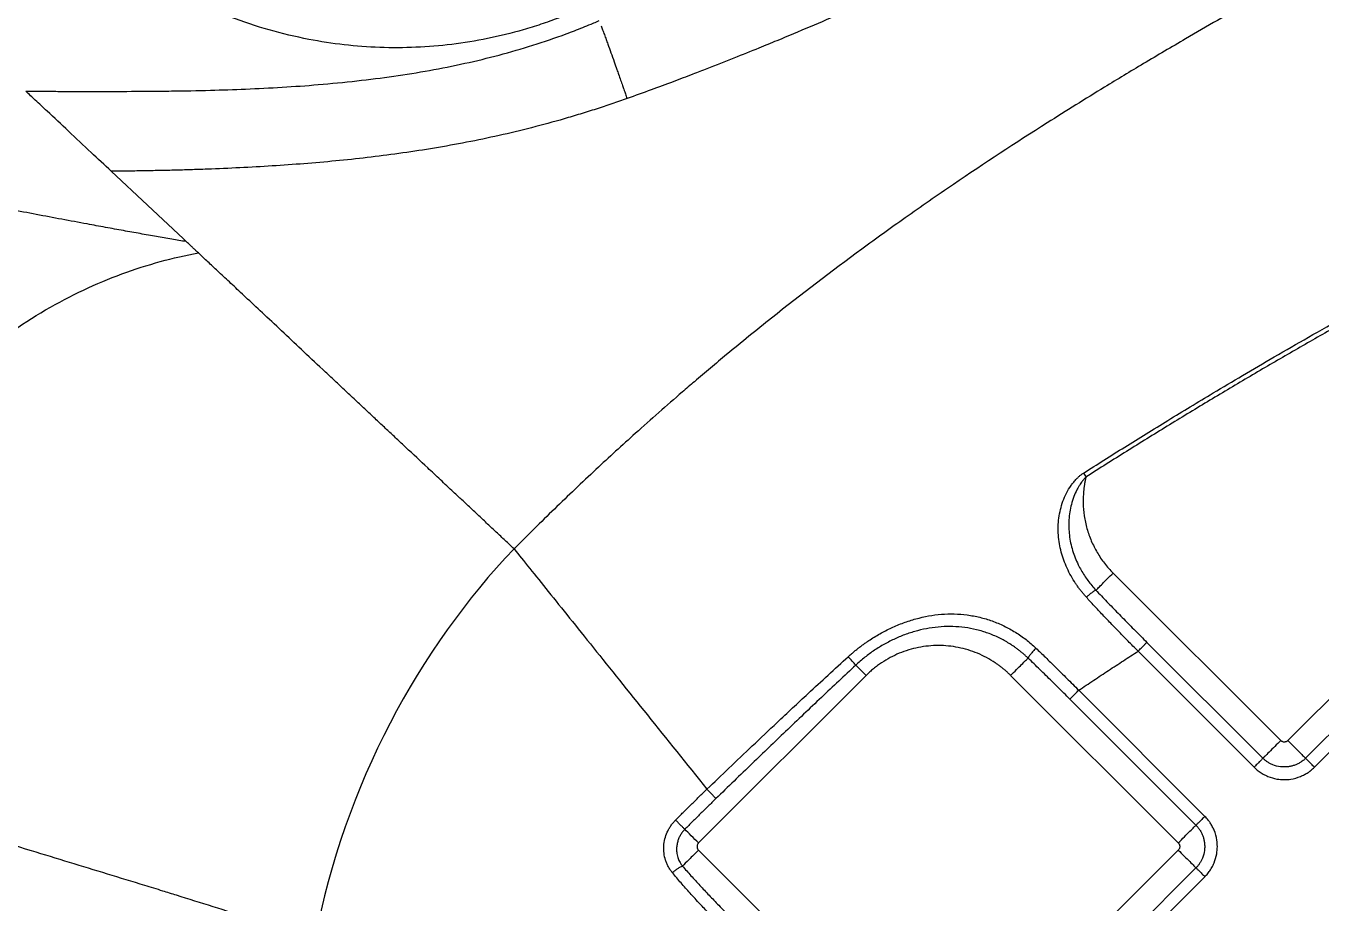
# Model space of a CAD drawing. Extents: x 526 to 610, y 679 to 808.
# Drawn here: x 559.03 to 564.12, y 729.41 to 732.86 of the extents above; entities that cross this region are included whole.
import ezdxf

# ---------------------------------------------------------------- set-up
doc = ezdxf.new("R2010")
doc.units = 0
doc.header["$MEASUREMENT"] = 0
doc.layers.add('1', color=4, linetype='Continuous')

# ---------------------------------------------------------------- blocks, each defined once
blk = doc.blocks.new('JETSETTER LX')
at = {"layer": '1', "color": 3, "linetype": 'Continuous', "lineweight": 25}
for p, q in [((37.8335, 33.1694), (37.1747, 33.8283)), ((38.5206, 33.8283), (37.8618, 33.1694)), ((37.9315, 33.0997), (38.5903, 33.7585)), ((37.9664, 33.0648), (38.6252, 33.7237)), ((37.3076, 33.5558), (37.7638, 33.0997)), ((37.2728, 33.521), (37.7289, 33.0648)), ((36.2038, 33.4256), (35.545, 32.7667)), ((36.772, 33.4256), (37.4308, 32.7667)), ((37.5354, 32.8713), (37.0394, 33.3673)), ((37.5005, 32.8365), (37.0046, 33.3324)), ((36.2038, 32.0796), (35.545, 32.7385)), ((37.4308, 32.7385), (36.772, 32.0796)), ((36.8417, 32.0099), (37.5005, 32.6687)), ((36.8765, 31.975), (37.5354, 32.6339))]:
    blk.add_line(p, q, dxfattribs=at)
at = {"layer": '1', "color": 3, "linetype": 'Continuous', "lineweight": 25, "flags": 128}
blk.add_lwpolyline([(33.2364, 35.4089), (33.3784, 35.2756), (33.5202, 35.1425)], dxfattribs=at)
at = {"layer": '1', "color": 3, "linetype": 'Continuous', "lineweight": 25}
for points, knots in [([(41.6935, 37.2366), (41.6756, 37.2366), (41.6392, 37.2366), (41.5836, 37.236), (41.5258, 37.235), (41.466, 37.2334), (41.4041, 37.2313), (41.34, 37.2285), (41.274, 37.2251), (41.2058, 37.2209), (41.1356, 37.216), (41.0633, 37.2101), (40.9889, 37.2034), (40.9125, 37.1956), (40.8341, 37.1868), (40.7537, 37.1768), (40.6712, 37.1656), (40.5868, 37.1531), (40.5005, 37.1393), (40.3973, 37.1214), (40.2101, 37.0858), (39.9748, 37.0325), (39.7085, 36.9599), (39.5106, 36.8978), (39.3473, 36.8421), (39.1776, 36.7809), (38.8963, 36.6715), (38.5756, 36.5288), (38.2832, 36.3837), (38.0742, 36.2743), (37.8833, 36.1704), (37.717, 36.0772), (37.5762, 35.997), (37.4462, 35.9219), (37.2978, 35.8344), (37.1162, 35.7247), (36.8654, 35.5686), (36.604, 35.3972), (36.3627, 35.2299), (36.1222, 35.0567), (35.8881, 34.8777), (35.6709, 34.7012), (35.5547, 34.6034), (35.435, 34.5006), (35.3053, 34.3862), (35.1655, 34.2581), (35.0597, 34.1584), (34.9786, 34.0805), (34.8986, 34.0024), (34.846, 33.9498), (34.8198, 33.9236)], [0, 0, 0, 0, 0.0068046, 0.0138746, 0.0212106, 0.0288131, 0.0366827, 0.0448198, 0.0532251, 0.061899, 0.0708419, 0.0800542, 0.0895365, 0.099289, 0.1093121, 0.1196062, 0.1301717, 0.1410087, 0.1521176, 0.1634988, 0.1809041, 0.2247318, 0.255387, 0.2860909, 0.3038225, 0.3211933, 0.3549197, 0.4189888, 0.4551443, 0.4797041, 0.5091953, 0.5382852, 0.5526586, 0.571217, 0.5957482, 0.6187021, 0.6525968, 0.7091888, 0.7389538, 0.7658947, 0.823716, 0.8531365, 0.8745894, 0.8827188, 0.9145092, 0.9418327, 0.9564942, 0.9710746, 0.985576, 1, 1, 1, 1]), ([(37.5699, 36.7083), (37.5679, 36.7073), (37.5599, 36.7035), (37.542, 36.695), (37.4968, 36.6734), (37.4354, 36.6441), (37.3585, 36.6074), (37.2165, 36.5397), (37.0162, 36.4443), (36.7315, 36.3104), (36.4349, 36.1739), (36.1756, 36.0589), (35.9826, 35.9762), (35.8733, 35.9305), (35.7734, 35.8895), (35.6817, 35.8525), (35.5951, 35.8183), (35.5154, 35.7875), (35.4425, 35.7598), (35.3562, 35.7277), (35.2958, 35.706), (35.2642, 35.6947)], [0, 0, 0, 0, 0.002756, 0.010584, 0.023485, 0.062472, 0.091603, 0.124974, 0.249974, 0.355922, 0.499985, 0.639094, 0.693782, 0.749988, 0.780123, 0.822218, 0.867459, 0.890801, 0.923775, 0.960176, 1, 1, 1, 1]), ([(35.1304, 36.0696), (35.1227, 36.066), (35.1075, 36.0589), (35.0846, 36.0486), (35.0619, 36.0387), (35.0392, 36.0292), (35.0167, 36.0202), (34.979, 36.0056), (34.9257, 35.9865), (34.8334, 35.9578), (34.7168, 35.9291), (34.5758, 35.9062), (34.434, 35.8945), (34.2458, 35.8938), (34.0517, 35.9159), (33.8567, 35.9626), (33.7178, 36.0088), (33.5951, 36.0602), (33.503, 36.1058), (33.4275, 36.1481), (33.368, 36.1844), (33.3098, 36.2229), (33.2566, 36.2611), (33.2082, 36.2983), (33.1645, 36.334), (33.1225, 36.3707), (33.0822, 36.4079), (33.0564, 36.4335), (33.0437, 36.4461)], [0, 0, 0, 0, 0.011211, 0.0223, 0.033265, 0.044105, 0.05482, 0.065411, 0.097749, 0.129879, 0.193534, 0.256817, 0.319175, 0.382149, 0.506516, 0.577375, 0.648077, 0.700687, 0.753874, 0.784435, 0.815463, 0.84636, 0.876983, 0.902258, 0.927235, 0.951889, 0.976168, 1, 1, 1, 1]), ([(32.9011, 35.7233), (32.9219, 35.7233), (32.9638, 35.7233), (33.0522, 35.7231), (33.1699, 35.7229), (33.3053, 35.723), (33.4077, 35.7237), (33.5109, 35.7249), (33.6214, 35.727), (33.7665, 35.7318), (33.9078, 35.7389), (34.0539, 35.7493), (34.2002, 35.7634), (34.393, 35.7879), (34.625, 35.8292), (34.8506, 35.8885), (35.0036, 35.9408), (35.0794, 35.9699), (35.1188, 35.986), (35.1405, 35.9951), (35.1513, 35.9998), (35.1551, 36.0014)], [0, 0, 0, 0, 0.0272634, 0.0549011, 0.115968, 0.1816187, 0.2323811, 0.2502741, 0.3169967, 0.3773734, 0.4405454, 0.5024813, 0.569465, 0.6333043, 0.7573199, 0.8781825, 0.9387073, 0.9692243, 0.9845757, 0.9945825, 1, 1, 1, 1]), ([(35.1626, 35.9806), (35.1645, 35.9755), (35.1686, 35.964), (35.1751, 35.9462), (35.1818, 35.9276), (35.1903, 35.9039), (35.2009, 35.8745), (35.2127, 35.8411), (35.2228, 35.8127), (35.2313, 35.7888), (35.2388, 35.7676), (35.2456, 35.7479), (35.251, 35.7328), (35.2547, 35.722), (35.2589, 35.7098), (35.262, 35.7008), (35.2642, 35.6947)], [0, 0, 0, 0, 0.054686, 0.121284, 0.189521, 0.252316, 0.372052, 0.5, 0.603418, 0.670131, 0.75, 0.824895, 0.875, 0.907083, 0.9365, 1, 1, 1, 1]), ([(33.2364, 35.4089), (33.2101, 35.4335), (33.1538, 35.4862), (33.0698, 35.5652), (32.9967, 35.6336), (32.9411, 35.6857), (32.9134, 35.7117), (32.9011, 35.7233)], [0, 0, 0, 0, 0.233991, 0.500001, 0.75, 0.888669, 1, 1, 1, 1]), ([(35.2642, 35.6947), (35.2542, 35.6912), (35.2344, 35.6841), (35.2042, 35.6738), (35.1736, 35.6635), (35.1325, 35.6501), (35.0803, 35.6337), (34.9537, 35.596), (34.8028, 35.5574), (34.6334, 35.5221), (34.5074, 35.4994), (34.3825, 35.4802), (34.2583, 35.464), (34.1343, 35.4505), (34.0099, 35.4394), (33.8848, 35.4303), (33.7584, 35.4229), (33.6513, 35.4182), (33.565, 35.4151), (33.4995, 35.4132), (33.4344, 35.4116), (33.38, 35.4105), (33.3363, 35.4098), (33.3043, 35.4094), (33.2707, 35.409), (33.2486, 35.4089), (33.2364, 35.4089)], [0, 0, 0, 0, 0.015629, 0.031255, 0.046858, 0.062514, 0.093601, 0.125021, 0.249805, 0.312295, 0.374815, 0.437332, 0.499859, 0.562389, 0.62492, 0.687433, 0.749936, 0.812456, 0.844374, 0.874966, 0.906782, 0.937487, 0.9524, 0.968739, 0.982799, 1, 1, 1, 1]), ([(33.5314, 35.132), (33.5124, 35.1352), (33.4733, 35.1419), (33.413, 35.1523), (33.3497, 35.1635), (33.2831, 35.1754), (33.2134, 35.188), (33.1328, 35.2029), (33.0421, 35.2198), (32.9419, 35.2387), (32.8409, 35.258), (32.7049, 35.2841), (32.5672, 35.3108), (32.4277, 35.3378), (32.316, 35.3594), (32.2092, 35.38), (32.1229, 35.3966), (32.0565, 35.4093), (31.9996, 35.42), (31.9407, 35.4311), (31.9038, 35.4379), (31.8873, 35.441)], [0, 0, 0, 0, 0.036382, 0.07459, 0.114635, 0.156527, 0.200273, 0.245879, 0.307643, 0.36952, 0.43182, 0.493804, 0.618862, 0.682091, 0.744826, 0.818794, 0.871827, 0.897081, 0.935759, 0.971317, 1, 1, 1, 1]), ([(33.579, 35.0874), (33.5769, 35.0894), (33.5737, 35.0924), (33.5695, 35.0963), (33.5664, 35.0993), (33.5632, 35.1023), (33.56, 35.1052), (33.557, 35.1082), (33.5509, 35.1138), (33.5423, 35.1219), (33.5351, 35.1286), (33.5314, 35.132)], [0, 0, 0, 0, 0.122552, 0.185252, 0.248662, 0.312604, 0.3769, 0.441297, 0.505837, 0.750748, 1, 1, 1, 1]), ([(31.8107, 33.0791), (31.831, 33.195), (31.8588, 33.3125), (31.9306, 33.5469), (31.9747, 33.6636), (32.0791, 33.8915), (32.1394, 34.0026), (32.275, 34.2142), (32.3502, 34.3146), (32.513, 34.5006), (32.6005, 34.5861), (32.7842, 34.7388), (32.8803, 34.806), (33.077, 34.9204), (33.1776, 34.9677), (33.379, 35.0422), (33.4798, 35.0694), (33.579, 35.0874)], [0, 0, 0, 0, 0.125, 0.125, 0.25, 0.25, 0.375, 0.375, 0.5, 0.5, 0.625, 0.625, 0.75, 0.75, 0.875, 0.875, 1, 1, 1, 1]), ([(34.8198, 33.9236), (34.8081, 33.9346), (34.7848, 33.9565), (34.7502, 33.989), (34.7159, 34.0212), (34.682, 34.053), (34.6484, 34.0846), (34.6151, 34.1158), (34.5757, 34.1528), (34.5307, 34.195), (34.468, 34.2538), (34.4106, 34.3075), (34.3587, 34.3562), (34.323, 34.3896), (34.2868, 34.4236), (34.2478, 34.4601), (34.2064, 34.4989), (34.1634, 34.5393), (34.1205, 34.5795), (34.0632, 34.6333), (33.9943, 34.698), (33.9145, 34.7732), (33.8406, 34.8426), (33.7845, 34.8951), (33.7453, 34.9319), (33.7194, 34.9562), (33.6949, 34.9791), (33.672, 35.0005), (33.6505, 35.0206), (33.6305, 35.0392), (33.6119, 35.0566), (33.5947, 35.0727), (33.5842, 35.0825), (33.579, 35.0874)], [0, 0, 0, 0, 0.0221586, 0.044255, 0.0662892, 0.0882608, 0.1101627, 0.1319852, 0.1537313, 0.1884737, 0.2221964, 0.2809795, 0.3068673, 0.3313703, 0.3569181, 0.3850869, 0.416342, 0.4486429, 0.4820245, 0.5146824, 0.5824133, 0.6481085, 0.7163857, 0.7791039, 0.8063637, 0.8329308, 0.858811, 0.8840102, 0.9085343, 0.9323893, 0.9555812, 0.978116, 1, 1, 1, 1]), ([(37.0583, 34.2215), (37.085, 34.2385), (37.139, 34.2728), (37.2211, 34.3243), (37.3051, 34.3765), (37.391, 34.4294), (37.4788, 34.4829), (37.5765, 34.5417), (37.6864, 34.6072), (37.8111, 34.6803), (37.9454, 34.7578), (38.0384, 34.8102), (38.0865, 34.8373)], [0, 0, 0, 0, 0.079218, 0.160069, 0.242565, 0.326714, 0.412527, 0.500016, 0.612054, 0.732694, 0.861989, 1, 1, 1, 1]), ([(38.0951, 34.8219), (38.0691, 34.8072), (38.017, 34.7779), (37.9388, 34.7333), (37.8605, 34.6882), (37.782, 34.6425), (37.7033, 34.5963), (37.6245, 34.5495), (37.5455, 34.5021), (37.4663, 34.4542), (37.387, 34.4057), (37.3075, 34.3566), (37.2278, 34.307), (37.1479, 34.2569), (37.0948, 34.2231), (37.0681, 34.2061)], [0, 0, 0, 0, 0.074764, 0.1498825, 0.2253569, 0.3011888, 0.3773796, 0.4539309, 0.530844, 0.6081203, 0.6857614, 0.7637686, 0.8421432, 0.9208865, 1, 1, 1, 1]), ([(37.0696, 33.7333), (37.0665, 33.7367), (37.0604, 33.7436), (37.0516, 33.7542), (37.0432, 33.7651), (37.035, 33.7761), (37.0233, 33.7932), (37.009, 33.8165), (36.9935, 33.847), (36.9806, 33.8784), (36.9672, 33.9215), (36.9595, 33.9662), (36.9585, 34.0113), (36.962, 34.0562), (36.9727, 34.1009), (36.9909, 34.1429), (37.0058, 34.1679), (37.0196, 34.1862), (37.0301, 34.1981), (37.0399, 34.2076), (37.0489, 34.2152), (37.0552, 34.2194), (37.0583, 34.2215)], [0, 0, 0, 0, 0.02501, 0.0499739, 0.0749147, 0.0998554, 0.1248193, 0.1876788, 0.2497081, 0.3121194, 0.3742764, 0.4990436, 0.5615941, 0.6236362, 0.7484343, 0.8124492, 0.8740093, 0.9061108, 0.9369364, 0.9590152, 0.9799884, 1, 1, 1, 1]), ([(37.0681, 34.2061), (37.0666, 34.2047), (37.0636, 34.2017), (37.0592, 34.1968), (37.0547, 34.1913), (37.0501, 34.1852), (37.0447, 34.1773), (37.0386, 34.1675), (37.0297, 34.1512), (37.0195, 34.1282), (37.0103, 34.0991), (37.0039, 34.0685), (37.0005, 34.038), (37.0001, 34.0073), (37.0032, 33.9666), (37.0138, 33.917), (37.0318, 33.8716), (37.0488, 33.8395), (37.0616, 33.8186), (37.0756, 33.7985), (37.0907, 33.7791), (37.1017, 33.767), (37.1073, 33.7609)], [0, 0, 0, 0, 0.012412, 0.0257908, 0.0401646, 0.05556, 0.0720026, 0.0980434, 0.1258694, 0.1846966, 0.2513805, 0.3122731, 0.3763961, 0.4395012, 0.5010582, 0.6274582, 0.7503282, 0.8000917, 0.8499564, 0.8999051, 0.9499236, 1, 1, 1, 1]), ([(37.0681, 34.2061), (37.0671, 34.2019), (37.0652, 34.1936), (37.0628, 34.181), (37.0608, 34.1683), (37.0593, 34.1557), (37.0581, 34.1429), (37.0573, 34.1301), (37.057, 34.1173), (37.057, 34.0917), (37.0602, 34.0532), (37.071, 34.003), (37.0881, 33.9545), (37.1074, 33.9163), (37.1256, 33.8873), (37.1406, 33.8666), (37.1568, 33.8467), (37.1687, 33.8344), (37.1747, 33.8283)], [0, 0, 0, 0, 0.031367, 0.06264, 0.09385, 0.12503, 0.156212, 0.187428, 0.218709, 0.250087, 0.375025, 0.500016, 0.624953, 0.749944, 0.812576, 0.874959, 0.937348, 1, 1, 1, 1]), ([(34.8198, 33.9236), (34.8573, 33.8769), (34.9023, 33.8207), (35.007, 33.6903), (35.0665, 33.616), (35.1975, 33.4528), (35.2689, 33.3638), (35.4192, 33.1764), (35.4981, 33.078), (35.5783, 32.9781)], [0, 0, 0, 0, 0.25, 0.25, 0.5, 0.5, 0.75, 0.75, 1, 1, 1, 1]), ([(37.1073, 33.7609), (37.1095, 33.7631), (37.1129, 33.7665), (37.1216, 33.7752), (37.1269, 33.7805), (37.1389, 33.7925), (37.1456, 33.7992), (37.1598, 33.8134), (37.1672, 33.8208), (37.1747, 33.8283)], [0, 0, 0, 0, 0.25, 0.25, 0.5, 0.5, 0.75, 0.75, 1, 1, 1, 1]), ([(37.1073, 33.7609), (37.1057, 33.7604), (37.1036, 33.7593), (37.0984, 33.7562), (37.0953, 33.7541), (37.0884, 33.749), (37.0846, 33.7461), (37.077, 33.7398), (37.0732, 33.7365), (37.0696, 33.7332)], [0, 0, 0, 0, 0.25, 0.25, 0.5, 0.5, 0.75, 0.75, 1, 1, 1, 1]), ([(37.1073, 33.7609), (37.1144, 33.7534), (37.1286, 33.7383), (37.1502, 33.7157), (37.172, 33.6931), (37.1941, 33.6705), (37.2164, 33.6477), (37.2389, 33.6249), (37.2617, 33.602), (37.2846, 33.5789), (37.2999, 33.5636), (37.3076, 33.5558)], [0, 0, 0, 0, 0.108479, 0.217583, 0.327326, 0.437723, 0.548788, 0.660535, 0.772977, 0.886128, 1, 1, 1, 1]), ([(37.2728, 33.521), (37.2661, 33.5278), (37.253, 33.5409), (37.2341, 33.5602), (37.2163, 33.5783), (37.1997, 33.5953), (37.1843, 33.6112), (37.1624, 33.6338), (37.1345, 33.6631), (37.1011, 33.6987), (37.0799, 33.722), (37.0696, 33.7333)], [0, 0, 0, 0, 0.097026, 0.188651, 0.274816, 0.355462, 0.430536, 0.499991, 0.676546, 0.843274, 1, 1, 1, 1]), ([(36.1335, 33.4994), (36.1372, 33.5026), (36.1444, 33.5091), (36.1555, 33.5186), (36.1668, 33.5278), (36.1784, 33.5368), (36.1901, 33.5456), (36.2021, 33.5542), (36.2244, 33.5694), (36.2577, 33.59), (36.3034, 33.6136), (36.3507, 33.6334), (36.4156, 33.6542), (36.4828, 33.6664), (36.5505, 33.6682), (36.6012, 33.6642), (36.651, 33.6551), (36.6996, 33.6407), (36.7463, 33.621), (36.7835, 33.6005), (36.8119, 33.5818), (36.8325, 33.5666), (36.8524, 33.5505), (36.865, 33.5388), (36.8713, 33.533)], [0, 0, 0, 0, 0.017726, 0.035473, 0.053248, 0.071059, 0.088915, 0.106822, 0.124789, 0.187439, 0.249685, 0.312499, 0.374547, 0.49944, 0.561755, 0.624274, 0.687174, 0.749037, 0.811544, 0.874332, 0.905713, 0.937075, 0.968482, 1, 1, 1, 1]), ([(36.8404, 33.494), (36.8372, 33.4969), (36.8309, 33.5029), (36.8211, 33.5115), (36.8109, 33.5199), (36.8003, 33.5282), (36.7893, 33.5362), (36.778, 33.5441), (36.7576, 33.5571), (36.7262, 33.5745), (36.691, 33.5893), (36.6608, 33.5993), (36.6309, 33.6075), (36.5766, 33.6176), (36.4984, 33.6199), (36.4208, 33.6068), (36.3611, 33.5883), (36.3176, 33.5705), (36.276, 33.5493), (36.2427, 33.5289), (36.2173, 33.5112), (36.1988, 33.4971), (36.1806, 33.4822), (36.1689, 33.4716), (36.1631, 33.4663)], [0, 0, 0, 0, 0.017231, 0.034708, 0.05243, 0.070394, 0.088601, 0.107047, 0.125732, 0.185656, 0.251075, 0.279238, 0.313403, 0.375988, 0.500714, 0.625714, 0.68934, 0.750495, 0.813595, 0.87534, 0.906197, 0.937243, 0.968502, 1, 1, 1, 1]), ([(37.2728, 33.521), (37.2766, 33.5248), (37.2806, 33.5288), (37.2885, 33.5367), (37.2923, 33.5405), (37.2989, 33.5471), (37.3016, 33.5499), (37.3057, 33.5539), (37.307, 33.5552), (37.3076, 33.5558)], [0, 0, 0, 0, 0.25, 0.25, 0.5, 0.5, 0.75, 0.75, 1, 1, 1, 1]), ([(36.772, 33.4256), (36.7688, 33.4286), (36.7626, 33.4348), (36.7528, 33.4436), (36.7428, 33.4521), (36.7325, 33.4603), (36.722, 33.4681), (36.7039, 33.4806), (36.6776, 33.4964), (36.6419, 33.5132), (36.6047, 33.5266), (36.5537, 33.5393), (36.4879, 33.5458), (36.4221, 33.5393), (36.3711, 33.5266), (36.3339, 33.5132), (36.2982, 33.4964), (36.27, 33.4794), (36.2485, 33.4643), (36.233, 33.4522), (36.218, 33.4393), (36.2086, 33.4302), (36.2038, 33.4256)], [0, 0, 0, 0, 0.020878, 0.041713, 0.062527, 0.083344, 0.104185, 0.125072, 0.187569, 0.2501, 0.312596, 0.375127, 0.500003, 0.62488, 0.687376, 0.749907, 0.812404, 0.874935, 0.906232, 0.937459, 0.968689, 1, 1, 1, 1]), ([(36.8713, 33.533), (36.8678, 33.5292), (36.8641, 33.5252), (36.857, 33.5171), (36.8536, 33.5131), (36.8478, 33.5058), (36.8454, 33.5025), (36.8419, 33.4973), (36.8409, 33.4953), (36.8404, 33.494)], [0, 0, 0, 0, 0.25, 0.25, 0.5, 0.5, 0.75, 0.75, 1, 1, 1, 1]), ([(36.8713, 33.533), (36.8774, 33.5271), (36.89, 33.5152), (36.9091, 33.4967), (36.929, 33.4772), (36.9497, 33.4569), (36.9711, 33.4357), (36.9933, 33.4137), (37.0161, 33.3908), (37.0316, 33.3752), (37.0394, 33.3673)], [0, 0, 0, 0, 0.108118, 0.221177, 0.339124, 0.461902, 0.589449, 0.721696, 0.858571, 1, 1, 1, 1]), ([(37.0394, 33.3673), (37.0591, 33.3804), (37.0983, 33.4065), (37.1569, 33.4453), (37.215, 33.4834), (37.2536, 33.5085), (37.2728, 33.521)], [0, 0, 0, 0, 0.254293, 0.505725, 0.754294, 1, 1, 1, 1]), ([(35.5783, 32.9781), (35.6069, 33.0056), (35.6662, 33.0625), (35.7581, 33.15), (35.8617, 33.248), (35.9871, 33.3655), (36.0808, 33.4511), (36.1335, 33.4994)], [0, 0, 0, 0, 0.156529, 0.323204, 0.500004, 0.718327, 1, 1, 1, 1]), ([(36.1631, 33.4663), (36.1408, 33.4454), (36.0956, 33.4031), (36.0273, 33.3386), (35.9576, 33.2724), (35.8669, 33.1859), (35.7519, 33.0753), (35.6609, 32.9871), (35.6133, 32.941)], [0, 0, 0, 0, 0.120579, 0.244105, 0.370578, 0.499998, 0.738597, 1, 1, 1, 1]), ([(36.1631, 33.4663), (36.1591, 33.4709), (36.1542, 33.4765), (36.1438, 33.4882), (36.1384, 33.4941), (36.1336, 33.4993)], [0, 0, 0, 0, 0.5, 0.5, 1, 1, 1, 1]), ([(36.772, 33.4256), (36.7797, 33.4333), (36.7875, 33.4411), (36.8021, 33.4557), (36.809, 33.4626), (36.8213, 33.4749), (36.8266, 33.4802), (36.8352, 33.4888), (36.8384, 33.492), (36.8404, 33.494)], [0, 0, 0, 0, 0.25, 0.25, 0.5, 0.5, 0.75, 0.75, 1, 1, 1, 1]), ([(37.0046, 33.3324), (36.9968, 33.3402), (36.9811, 33.3558), (36.9576, 33.3792), (36.9342, 33.4024), (36.9107, 33.4255), (36.8873, 33.4485), (36.8639, 33.4713), (36.8482, 33.4864), (36.8404, 33.494)], [0, 0, 0, 0, 0.14399, 0.287572, 0.430766, 0.573587, 0.716055, 0.858186, 1, 1, 1, 1]), ([(37.0046, 33.3324), (37.0052, 33.333), (37.0065, 33.3343), (37.0106, 33.3384), (37.0133, 33.3411), (37.0199, 33.3477), (37.0237, 33.3515), (37.0316, 33.3594), (37.0356, 33.3635), (37.0394, 33.3673)], [0, 0, 0, 0, 0.25, 0.25, 0.5, 0.5, 0.75, 0.75, 1, 1, 1, 1]), ([(37.8335, 33.1694), (37.8261, 33.162), (37.8182, 33.1541), (37.8026, 33.1386), (37.795, 33.131), (37.7817, 33.1177), (37.7761, 33.112), (37.7678, 33.1037), (37.7651, 33.101), (37.7638, 33.0997)], [0, 0, 0, 0, 0.25, 0.25, 0.5, 0.5, 0.75, 0.75, 1, 1, 1, 1]), ([(37.8618, 33.1694), (37.8611, 33.1688), (37.8598, 33.1676), (37.8576, 33.1662), (37.8552, 33.165), (37.8528, 33.1642), (37.8502, 33.1637), (37.8476, 33.1635), (37.8442, 33.1637), (37.8402, 33.1648), (37.8363, 33.1669), (37.8344, 33.1686), (37.8335, 33.1694)], [0, 0, 0, 0, 0.0857246, 0.1698516, 0.2529838, 0.3355564, 0.4178713, 0.500139, 0.5821734, 0.749994, 0.8867231, 1, 1, 1, 1]), ([(37.8618, 33.1694), (37.87, 33.1612), (37.8783, 33.1529), (37.8938, 33.1374), (37.9011, 33.1301), (37.9137, 33.1175), (37.9191, 33.1121), (37.9273, 33.1039), (37.9301, 33.1011), (37.9315, 33.0997)], [0, 0, 0, 0, 0.25, 0.25, 0.5, 0.5, 0.75, 0.75, 1, 1, 1, 1]), ([(37.7638, 33.0997), (37.7631, 33.0991), (37.7618, 33.0978), (37.7578, 33.0937), (37.755, 33.091), (37.7484, 33.0844), (37.7446, 33.0806), (37.7368, 33.0727), (37.7327, 33.0686), (37.7289, 33.0648)], [0, 0, 0, 0, 0.25, 0.25, 0.5, 0.5, 0.75, 0.75, 1, 1, 1, 1]), ([(37.9315, 33.0997), (37.9298, 33.0981), (37.9266, 33.0949), (37.9213, 33.0906), (37.9159, 33.0866), (37.9103, 33.0829), (37.9045, 33.0796), (37.8986, 33.0766), (37.8925, 33.074), (37.8863, 33.0717), (37.88, 33.0698), (37.8737, 33.0682), (37.8672, 33.067), (37.8608, 33.0661), (37.8542, 33.0656), (37.8448, 33.0653), (37.8272, 33.0664), (37.8079, 33.0714), (37.791, 33.0793), (37.7807, 33.0855), (37.7716, 33.0923), (37.7663, 33.0973), (37.7638, 33.0997)], [0, 0, 0, 0, 0.0370104, 0.0736482, 0.1099724, 0.1460353, 0.1818829, 0.2175551, 0.2530864, 0.288506, 0.3238386, 0.359105, 0.3943224, 0.4295055, 0.4646668, 0.4998176, 0.5820519, 0.7490438, 0.8178147, 0.8825073, 0.9432176, 1, 1, 1, 1]), ([(37.9664, 33.0648), (37.9625, 33.0686), (37.9585, 33.0727), (37.9506, 33.0806), (37.9468, 33.0844), (37.9402, 33.091), (37.9375, 33.0937), (37.9334, 33.0978), (37.9321, 33.0991), (37.9315, 33.0997)], [0, 0, 0, 0, 0.25, 0.25, 0.5, 0.5, 0.75, 0.75, 1, 1, 1, 1]), ([(34.038, 32.3897), (33.9524, 32.4166), (33.7706, 32.4737), (33.5712, 32.5365), (33.4336, 32.5793), (33.3433, 32.6072), (33.1711, 32.6599), (32.9004, 32.7424), (32.5551, 32.8484), (32.1843, 32.963), (31.9358, 33.0402), (31.8107, 33.0791)], [0, 0, 0, 0, 0.115031, 0.244338, 0.268336, 0.300105, 0.365765, 0.49981, 0.664174, 0.830905, 1, 1, 1, 1]), ([(37.7289, 33.0648), (37.7309, 33.0629), (37.735, 33.0589), (37.7417, 33.0532), (37.7489, 33.0477), (37.7567, 33.0423), (37.765, 33.0373), (37.774, 33.0326), (37.7914, 33.0247), (37.8161, 33.0176), (37.8464, 33.0149), (37.8781, 33.0174), (37.9047, 33.0248), (37.9269, 33.0352), (37.94, 33.0431), (37.9534, 33.0528), (37.9614, 33.0603), (37.9664, 33.0648)], [0, 0, 0, 0, 0.031901, 0.065093, 0.09958, 0.135377, 0.1725, 0.210971, 0.250817, 0.389825, 0.500526, 0.595923, 0.750129, 0.812319, 0.874981, 0.923664, 1, 1, 1, 1]), ([(35.4547, 32.8566), (35.4649, 32.8667), (35.4851, 32.8871), (35.5158, 32.9175), (35.5469, 32.9479), (35.5678, 32.968), (35.5783, 32.9781)], [0, 0, 0, 0, 0.248069, 0.497224, 0.747768, 1, 1, 1, 1]), ([(35.6133, 32.941), (35.6031, 32.931), (35.5826, 32.911), (35.552, 32.8809), (35.5216, 32.8507), (35.5014, 32.8305), (35.4913, 32.8204)], [0, 0, 0, 0, 0.250324, 0.500424, 0.750313, 1, 1, 1, 1]), ([(35.6133, 32.941), (35.6113, 32.9432), (35.609, 32.9457), (35.6036, 32.9515), (35.6006, 32.9548), (35.5942, 32.9615), (35.5909, 32.965), (35.5844, 32.9718), (35.5812, 32.9751), (35.5783, 32.9781)], [0, 0, 0, 0, 0.25, 0.25, 0.5, 0.5, 0.75, 0.75, 1, 1, 1, 1]), ([(35.442, 32.65), (35.4406, 32.6518), (35.4377, 32.6555), (35.4337, 32.6612), (35.4299, 32.6671), (35.4253, 32.6753), (35.4202, 32.6858), (35.4137, 32.7034), (35.4086, 32.7264), (35.4078, 32.7547), (35.4121, 32.7829), (35.42, 32.8054), (35.4287, 32.8224), (35.4363, 32.8346), (35.4449, 32.8461), (35.4514, 32.8531), (35.4547, 32.8566)], [0, 0, 0, 0, 0.030915, 0.062012, 0.09336, 0.125027, 0.187536, 0.249895, 0.374668, 0.49958, 0.62449, 0.749273, 0.81203, 0.874508, 0.937049, 1, 1, 1, 1]), ([(35.4913, 32.8204), (35.4892, 32.8225), (35.4867, 32.8249), (35.4811, 32.8305), (35.4779, 32.8336), (35.4713, 32.8401), (35.4678, 32.8436), (35.4611, 32.8503), (35.4578, 32.8536), (35.4547, 32.8566)], [0, 0, 0, 0, 0.25, 0.25, 0.5, 0.5, 0.75, 0.75, 1, 1, 1, 1]), ([(37.5354, 32.8713), (37.5316, 32.8675), (37.5275, 32.8635), (37.5197, 32.8556), (37.5159, 32.8518), (37.5093, 32.8452), (37.5065, 32.8424), (37.5025, 32.8384), (37.5012, 32.8371), (37.5005, 32.8365)], [0, 0, 0, 0, 0.25, 0.25, 0.5, 0.5, 0.75, 0.75, 1, 1, 1, 1]), ([(37.5354, 32.6339), (37.5373, 32.6359), (37.5413, 32.64), (37.547, 32.6466), (37.5526, 32.6538), (37.5579, 32.6616), (37.5629, 32.67), (37.5677, 32.679), (37.5755, 32.6964), (37.5826, 32.721), (37.5853, 32.7514), (37.5829, 32.783), (37.5754, 32.8097), (37.565, 32.8319), (37.5571, 32.845), (37.5475, 32.8584), (37.54, 32.8664), (37.5354, 32.8713)], [0, 0, 0, 0, 0.031901, 0.065093, 0.09958, 0.135377, 0.1725, 0.210971, 0.250817, 0.389825, 0.500526, 0.595923, 0.750129, 0.812319, 0.874981, 0.923664, 1, 1, 1, 1]), ([(35.4913, 32.8204), (35.4898, 32.8188), (35.4867, 32.8155), (35.4823, 32.8103), (35.4783, 32.8048), (35.4745, 32.7989), (35.4711, 32.7927), (35.468, 32.7862), (35.4653, 32.7793), (35.463, 32.7722), (35.4612, 32.7647), (35.4598, 32.757), (35.4586, 32.7454), (35.4589, 32.7295), (35.462, 32.7138), (35.4663, 32.7018), (35.4701, 32.6934), (35.4752, 32.6843), (35.4797, 32.6785), (35.482, 32.6755)], [0, 0, 0, 0, 0.041915, 0.084205, 0.126993, 0.1704, 0.214542, 0.259528, 0.305465, 0.35245, 0.400576, 0.44993, 0.500596, 0.619853, 0.749988, 0.802325, 0.861114, 0.926796, 1, 1, 1, 1]), ([(35.545, 32.7667), (35.5359, 32.7759), (35.526, 32.7858), (35.5071, 32.8046), (35.4982, 32.8135), (35.4913, 32.8204)], [0, 0, 0, 0, 0.5, 0.5, 1, 1, 1, 1]), ([(37.4308, 32.7667), (37.4391, 32.775), (37.4473, 32.7833), (37.4629, 32.7988), (37.4701, 32.8061), (37.4828, 32.8187), (37.4881, 32.8241), (37.4963, 32.8323), (37.4991, 32.8351), (37.5005, 32.8365)], [0, 0, 0, 0, 0.25, 0.25, 0.5, 0.5, 0.75, 0.75, 1, 1, 1, 1]), ([(37.5005, 32.8365), (37.5021, 32.8348), (37.5053, 32.8315), (37.5096, 32.8263), (37.5137, 32.8209), (37.5173, 32.8152), (37.5207, 32.8095), (37.5236, 32.8035), (37.5263, 32.7975), (37.5285, 32.7913), (37.5305, 32.785), (37.532, 32.7786), (37.5333, 32.7722), (37.5341, 32.7657), (37.5347, 32.7592), (37.5349, 32.7498), (37.5338, 32.7321), (37.5289, 32.7128), (37.521, 32.6959), (37.5147, 32.6856), (37.508, 32.6766), (37.5029, 32.6713), (37.5005, 32.6687)], [0, 0, 0, 0, 0.0370104, 0.0736482, 0.1099724, 0.1460353, 0.1818829, 0.2175551, 0.2530864, 0.288506, 0.3238386, 0.359105, 0.3943224, 0.4295055, 0.4646668, 0.4998176, 0.582052, 0.7490438, 0.8178147, 0.8825073, 0.9432176, 1, 1, 1, 1]), ([(35.545, 32.7385), (35.532, 32.7255), (35.5191, 32.7126), (35.497, 32.6905), (35.4879, 32.6813), (35.482, 32.6755)], [0, 0, 0, 0, 0.5, 0.5, 1, 1, 1, 1]), ([(35.545, 32.7667), (35.5444, 32.7661), (35.5432, 32.7648), (35.5418, 32.7626), (35.5404, 32.7599), (35.5394, 32.7565), (35.539, 32.7526), (35.5394, 32.7487), (35.5406, 32.7449), (35.5424, 32.7414), (35.5441, 32.7394), (35.545, 32.7385)], [0, 0, 0, 0, 0.083478, 0.166388, 0.250171, 0.374789, 0.500105, 0.62472, 0.750039, 0.874841, 1, 1, 1, 1]), ([(37.4308, 32.7667), (37.4314, 32.7661), (37.4326, 32.7648), (37.4341, 32.7625), (37.4352, 32.7602), (37.436, 32.7577), (37.4365, 32.7552), (37.4367, 32.7526), (37.4365, 32.7491), (37.4354, 32.7452), (37.4334, 32.7413), (37.4316, 32.7393), (37.4308, 32.7385)], [0, 0, 0, 0, 0.085725, 0.169852, 0.252984, 0.335556, 0.417871, 0.500139, 0.582173, 0.749994, 0.886723, 1, 1, 1, 1]), ([(37.4308, 32.7385), (37.4382, 32.7311), (37.4461, 32.7231), (37.4616, 32.7076), (37.4693, 32.7), (37.4825, 32.6867), (37.4882, 32.6811), (37.4965, 32.6727), (37.4992, 32.67), (37.5005, 32.6687)], [0, 0, 0, 0, 0.25, 0.25, 0.5, 0.5, 0.75, 0.75, 1, 1, 1, 1]), ([(35.442, 32.6501), (35.4455, 32.6529), (35.4492, 32.6558), (35.4567, 32.6614), (35.4606, 32.664), (35.4678, 32.6686), (35.4712, 32.6706), (35.4772, 32.6737), (35.4799, 32.6748), (35.482, 32.6755)], [0, 0, 0, 0, 0.25, 0.25, 0.5, 0.5, 0.75, 0.75, 1, 1, 1, 1]), ([(35.7376, 32.3366), (35.7317, 32.3425), (35.7195, 32.3546), (35.7007, 32.3732), (35.6811, 32.3928), (35.6556, 32.4183), (35.6234, 32.4509), (35.5869, 32.4887), (35.5491, 32.5285), (35.5188, 32.5614), (35.494, 32.5891), (35.4764, 32.6091), (35.459, 32.6294), (35.4477, 32.6431), (35.442, 32.65)], [0, 0, 0, 0, 0.057734, 0.118592, 0.182618, 0.249859, 0.368143, 0.499845, 0.614256, 0.749702, 0.812077, 0.874861, 0.936689, 1, 1, 1, 1]), ([(35.482, 32.6755), (35.4875, 32.6692), (35.4985, 32.6566), (35.5153, 32.6378), (35.5326, 32.6188), (35.5503, 32.5997), (35.5683, 32.5804), (35.5867, 32.5609), (35.6055, 32.5413), (35.6342, 32.5115), (35.6731, 32.4716), (35.7225, 32.4216), (35.7558, 32.3883), (35.7725, 32.3715)], [0, 0, 0, 0, 0.0596164, 0.1200452, 0.1812938, 0.2433695, 0.3062794, 0.37003, 0.4346278, 0.5000791, 0.664952, 0.831562, 1, 1, 1, 1]), ([(37.5005, 32.6687), (37.5012, 32.6681), (37.5025, 32.6668), (37.5065, 32.6628), (37.5093, 32.66), (37.5159, 32.6534), (37.5197, 32.6496), (37.5275, 32.6417), (37.5316, 32.6377), (37.5354, 32.6339)], [0, 0, 0, 0, 0.25, 0.25, 0.5, 0.5, 0.75, 0.75, 1, 1, 1, 1])]:
    blk.add_open_spline(points, degree=3, knots=knots, dxfattribs=at)
for points in [[(33.5202, 35.1425), (33.524, 35.139), (33.5277, 35.1355), (33.5314, 35.132)], [(37.0586, 34.221), (37.0616, 34.2163), (37.0649, 34.2112), (37.0681, 34.2061)], [(34.8198, 33.9236), (34.4483, 33.5344), (34.1525, 32.9953), (34.038, 32.3897)], [(36.2038, 33.4256), (36.1894, 33.44), (36.1749, 33.4545), (36.1631, 33.4663)]]:
    blk.add_open_spline(points, degree=3, dxfattribs=at)

msp = doc.modelspace()

# ---------------------------------------------------------------- block references
at = {"layer": '1'}
msp.add_blockref('JETSETTER LX', (526.127, 696.8772), dxfattribs=at)

doc.saveas('drawing.dxf')
